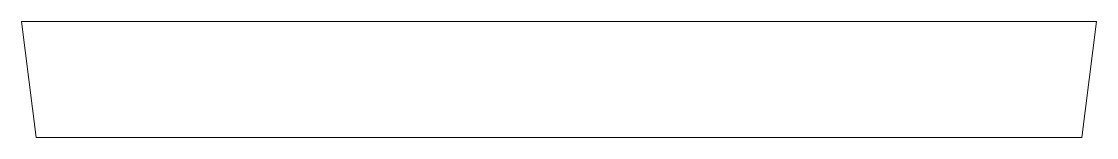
# Model space of a CAD drawing. Header units: millimetres. Extents: x -5 to 365, y 0 to 40.
import ezdxf

# ---------------------------------------------------------------- set-up
doc = ezdxf.new("R2010")
doc.units = ezdxf.units.MM

msp = doc.modelspace()

# ---------------------------------------------------------------- linework, layer by layer
at = {"color": 7, "linetype": 'Continuous', "lineweight": 15}
for p, q in [((365, 40), (-5, 40)), ((-5, 40), (0, 0)), ((360, 0), (365, 40)), ((0, 0), (360, 0))]:
    msp.add_line(p, q, dxfattribs=at)

doc.saveas('drawing.dxf')
